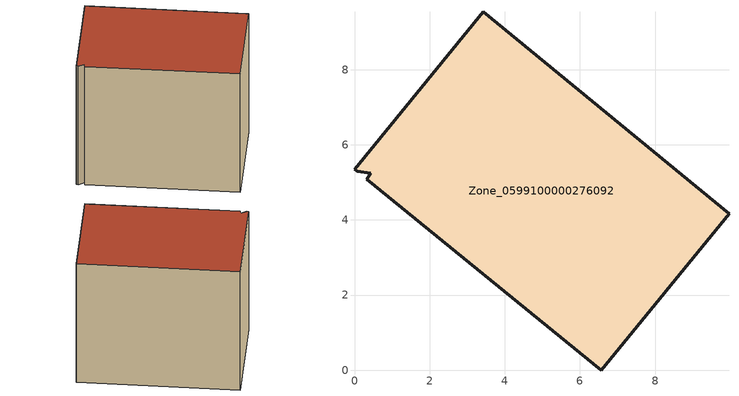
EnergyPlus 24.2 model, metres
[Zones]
Zone_0599100000276092
 floor ground (C_G): 0.33,5.08 0.43,5.24 0.07,5.29 0,5.35 3.42,9.54 9.97,4.17 6.57,0 z0
 wall outside (C_F): 0,5.35 0.07,5.29 0.43,5.24 0.33,5.08 6.57,0 9.97,4.17 3.42,9.54 0,5.35 z0:7.45
 roof outside (C_R): 0.43,5.24 0.33,5.08 6.57,0 9.97,4.17 3.42,9.54 0,5.35 0.07,5.29 z7.45
[BUILDING]
Pand.0599100000276092: North Axis=0; Terrain=City; Loads Convergence Tolerance Value=0.04; Temperature Convergence Tolerance Value=0.4; Solar Distribution=FullExterior; Maximum Number of Warmup Days=25; Minimum Number of Warmup Days=1
[Site:Location]
Rotterdam.The.Hague.AP_ZH_NLD Design_Conditions: Latitude=51.96; Longitude=4.45; Time Zone=1; Elevation=-4.5
[SITE:GROUNDTEMPERATURE:BUILDINGSURFACE]
18, 18, 18, 18, 18, 18, 18, 18, 18, 18, 18, 18
[MATERIAL] Thermal Absorptance=0.9; Solar Absorptance=0.7; Visible Absorptance=0.7
Name | Roughness | Thickness | Conductivity | Density | Specific Heat
G.TC.1946-1964 | MediumSmooth | 0.15 | 1 | 540 | 1210
F.TC.1946-1964 | Rough | 0.3 | 0.857143 | 1920 | 840
R.TC.1946-1964 | MediumRough | 0.2 | 0.235294 | 1500 | 1000
[CONSTRUCTION]
C_G: G.TC.1946-1964
C_F: F.TC.1946-1964
C_R: R.TC.1946-1964
[ZONE]
Zone_0599100000276092: Type=1; Multiplier=1; Ceiling Height=Autocalculate; Volume=Autocalculate; Floor Area=autocalculate; Part of Total Floor Area=Yes
[ZONEINFILTRATION:DESIGNFLOWRATE]
Infil_Zone_0599100000276092: Zone or ZoneList or Space or SpaceList=Zone_0599100000276092; Schedule=AlwaysOn; Design Flow Rate Calculation Method=Flow/Area; Flow Rate per Floor Area=0.003; Constant Term Coefficient=1; Temperature Term Coefficient=0; Velocity Term Coefficient=0; Velocity Squared Term Coefficient=0
[HVACTEMPLATE:ZONE:IDEALLOADSAIRSYSTEM]
Zone_0599100000276092: Maximum Heating Supply Air Temperature=50; Minimum Cooling Supply Air Temperature=13; Maximum Heating Supply Air Humidity Ratio=0.0156; Minimum Cooling Supply Air Humidity Ratio=0.0077; Heating Limit=NoLimit; Cooling Limit=NoLimit; Dehumidification Control Type=ConstantSensibleHeatRatio; Cooling Sensible Heat Ratio=0.7; Dehumidification Setpoint=60; Humidification Control Type=None; Humidification Setpoint=30; Outdoor Air Method=None; Outdoor Air Flow Rate per Person=0.00944; Outdoor Air Flow Rate per Zone Floor Area=0; Outdoor Air Flow Rate per Zone=0; Demand Controlled Ventilation Type=None; Outdoor Air Economizer Type=NoEconomizer; Heat Recovery Type=None; Sensible Heat Recovery Effectiveness=0.7; Latent Heat Recovery Effectiveness=0.65
[ZONECONTROL:THERMOSTAT]
ThermostatControl_Zone_0599100000276092: Zone or ZoneList=Zone_0599100000276092; Control Type Schedule=DualSetpointControlType; Control 1=Thermostat_Zone_0599100000276092; Temperature Difference Between Cutout And Setpoint=0
[THERMOSTATSETPOINT:DUALSETPOINT]
Thermostat_Zone_0599100000276092: Heating Setpoint Temperature Schedule=HeatingSetpoint_Zone_0599100000276092; Cooling Setpoint Temperature Schedule=CoolingSetpoint_Zone_0599100000276092
[SCHEDULE:COMPACT]
HeatingSetpoint_Zone_0599100000276092: Through: 12/31, For: AllDays, Until: 24:00, 21
CoolingSetpoint_Zone_0599100000276092: Through: 12/31, For: AllDays, Until: 24:00, 24
DualSetpointControlType: Through: 12/31, For: AllDays, Until: 24:00, 4
AlwaysOn: Through: 12/31, For: AllDays, Until: 24:00, 1
